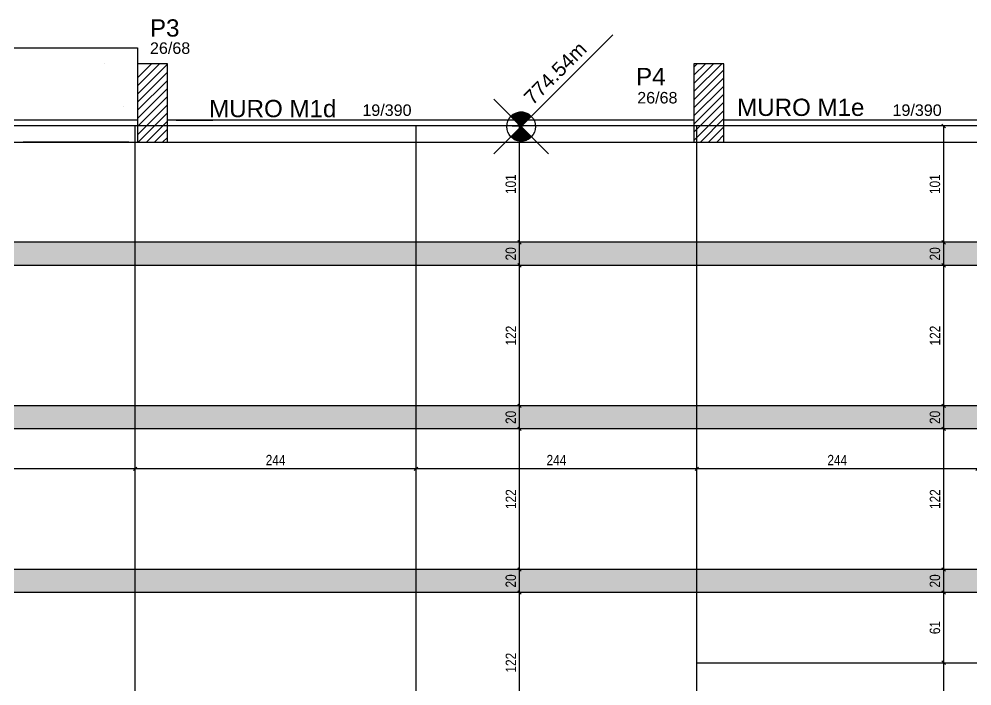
# Model space of a CAD drawing. Header units: millimetres. Extents: x 2332 to 8660, y 363 to 3984.
# Drawn here: x 3985 to 4813, y 2633 to 3212 of the extents above; entities that cross this region are included whole.
import ezdxf

# ---------------------------------------------------------------- set-up
doc = ezdxf.new("R2010")
doc.units = ezdxf.units.MM
for name, color, linetype in [('1', 1, 'Continuous'), ('8', 8, 'Continuous'), ('P-D', 2, 'Continuous'), ('Painéis', 200, 'Continuous'), ('PIL-N', 4, 'Continuous'), ('Pilares', 5, 'Continuous'), ('VIG-D', 2, 'Continuous'), ('VIG-N', 4, 'Continuous')]:
    doc.layers.add(name, color=color, linetype=linetype)
doc.layers.add('Hachura', color=251, linetype='Continuous', lineweight=9)
doc.styles.add('COTA TECNICA-50', font='techl___.ttf', dxfattribs={"height": 9})
doc.styles.get("Standard").update_dxf_attribs({"font": 'arial.ttf'})
doc.dimstyles.new('COTA PAINEL-50', dxfattribs={"dimtxt": 9, "dimasz": 3, "dimexe": 3, "dimexo": 3, "dimgap": 3, "dimtad": 1, "dimdec": 1, "dimzin": 12, "dimdsep": 46, "dimtxsty": 'COTA TECNICA-50', "dimblk1": 'OBLIQUE', "dimblk2": 'OBLIQUE', "dimsah": 1, "dimcen": 0.9, "dimclrd": 4, "dimclre": 4, "dimclrt": 240, "dimadec": 1, "dimazin": 3, "dimtfac": 1, "dimtdec": 1, "dimtmove": 0, "dimatfit": 3, "dimfxl": 1, "dimtolj": 1, "dimtzin": 12, "dimarcsym": 0})

# ---------------------------------------------------------------- blocks, each defined once
blk = doc.blocks.new('_Oblique')
at = {"color": 0, "linetype": 'ByBlock', "lineweight": -2}
blk.add_line((-0.5, -0.5), (0.5, 0.5), dxfattribs=at)
blk = doc.blocks.new('*D236')
at = {"layer": 'Defpoints', "color": 0, "transparency": 16777216}
for p in [(4788.15, 2653.22), (4788.15, 2653.22), (4788.15, 2585.22)]:
    blk.add_point(p, dxfattribs=at)
at = {"layer": 'Painéis', "color": 4, "lineweight": -2, "transparency": 16777216}
blk.add_line((4788.15, 2585.22), (4788.15, 2653.22), dxfattribs=at)
at = {"layer": 'Painéis', "color": 4, "lineweight": -2, "transparency": 16777216, "xscale": 3, "yscale": 3, "zscale": 3}
for p, rotation in [((4788.15, 2653.22), 90), ((4788.15, 2585.22), 270)]:
    blk.add_blockref('_Oblique', p, dxfattribs=dict(at, rotation=rotation))
at = {"layer": 'Painéis', "color": 240, "transparency": 16777216, "insert": (4780.54, 2619.22), "char_height": 9, "attachment_point": 5, "rotation": 90, "style": 'COTA TECNICA-50'}
blk.add_mtext('\\A1;68', dxfattribs=at)
blk = doc.blocks.new('*D237')
at = {"layer": 'Defpoints', "color": 0, "transparency": 16777216}
for p in [(4788.15, 2714.22), (4788.15, 2714.22), (4788.15, 2653.22)]:
    blk.add_point(p, dxfattribs=at)
at = {"layer": 'Painéis', "color": 4, "lineweight": -2, "transparency": 16777216}
blk.add_line((4788.15, 2653.22), (4788.15, 2714.22), dxfattribs=at)
at = {"layer": 'Painéis', "color": 4, "lineweight": -2, "transparency": 16777216, "xscale": 3, "yscale": 3, "zscale": 3}
for p, rotation in [((4788.15, 2714.22), 90), ((4788.15, 2653.22), 270)]:
    blk.add_blockref('_Oblique', p, dxfattribs=dict(at, rotation=rotation))
at = {"layer": 'Painéis', "color": 240, "transparency": 16777216, "insert": (4780.56, 2683.72), "char_height": 9, "attachment_point": 5, "rotation": 90, "style": 'COTA TECNICA-50'}
blk.add_mtext('\\A1;61', dxfattribs=at)
blk = doc.blocks.new('*D239')
at = {"layer": 'Defpoints', "color": 0, "transparency": 16777216}
for p in [(4573.69, 2821.56), (4573.69, 2821.56), (4817.69, 2821.56)]:
    blk.add_point(p, dxfattribs=at)
at = {"layer": 'Painéis', "color": 4, "lineweight": -2, "transparency": 16777216}
for p, q in [((4573.69, 2824.56), (4573.69, 2824.56)), ((4817.69, 2821.56), (4573.69, 2821.56))]:
    blk.add_line(p, q, dxfattribs=at)
at = {"layer": 'Painéis', "color": 4, "lineweight": -2, "transparency": 16777216, "xscale": 3, "yscale": 3, "zscale": 3, "rotation": 180}
blk.add_blockref('_Oblique', (4573.69, 2821.56), dxfattribs=at)
at = {"layer": 'Painéis', "color": 4, "lineweight": -2, "transparency": 16777216, "xscale": 3, "yscale": 3, "zscale": 3}
blk.add_blockref('_Oblique', (4817.69, 2821.56), dxfattribs=at)
at = {"layer": 'Painéis', "color": 240, "transparency": 16777216, "insert": (4695.69, 2829.12), "char_height": 9, "attachment_point": 5, "style": 'COTA TECNICA-50'}
blk.add_mtext('\\A1;244', dxfattribs=at)
blk = doc.blocks.new('*D240')
at = {"layer": 'Defpoints', "color": 0, "transparency": 16777216}
for p in [(4329.69, 2821.56), (4329.69, 2821.56), (4573.69, 2821.56)]:
    blk.add_point(p, dxfattribs=at)
at = {"layer": 'Painéis', "color": 4, "lineweight": -2, "transparency": 16777216}
for p, q in [((4329.69, 2824.56), (4329.69, 2824.56)), ((4573.69, 2824.56), (4573.69, 2824.56)), ((4573.69, 2821.56), (4329.69, 2821.56))]:
    blk.add_line(p, q, dxfattribs=at)
at = {"layer": 'Painéis', "color": 4, "lineweight": -2, "transparency": 16777216, "xscale": 3, "yscale": 3, "zscale": 3, "rotation": 180}
blk.add_blockref('_Oblique', (4329.69, 2821.56), dxfattribs=at)
at = {"layer": 'Painéis', "color": 4, "lineweight": -2, "transparency": 16777216, "xscale": 3, "yscale": 3, "zscale": 3}
blk.add_blockref('_Oblique', (4573.69, 2821.56), dxfattribs=at)
at = {"layer": 'Painéis', "color": 240, "transparency": 16777216, "insert": (4451.69, 2829.12), "char_height": 9, "attachment_point": 5, "style": 'COTA TECNICA-50'}
blk.add_mtext('\\A1;244', dxfattribs=at)
blk = doc.blocks.new('*D241')
at = {"layer": 'Defpoints', "color": 0, "transparency": 16777216}
for p in [(4085.69, 2821.56), (4085.69, 2821.56), (4329.69, 2821.56)]:
    blk.add_point(p, dxfattribs=at)
at = {"layer": 'Painéis', "color": 4, "lineweight": -2, "transparency": 16777216}
for p, q in [((4085.69, 2824.56), (4085.69, 2824.56)), ((4329.69, 2824.56), (4329.69, 2824.56)), ((4329.69, 2821.56), (4085.69, 2821.56))]:
    blk.add_line(p, q, dxfattribs=at)
at = {"layer": 'Painéis', "color": 4, "lineweight": -2, "transparency": 16777216, "xscale": 3, "yscale": 3, "zscale": 3, "rotation": 180}
blk.add_blockref('_Oblique', (4085.69, 2821.56), dxfattribs=at)
at = {"layer": 'Painéis', "color": 4, "lineweight": -2, "transparency": 16777216, "xscale": 3, "yscale": 3, "zscale": 3}
blk.add_blockref('_Oblique', (4329.69, 2821.56), dxfattribs=at)
at = {"layer": 'Painéis', "color": 240, "transparency": 16777216, "insert": (4207.69, 2829.12), "char_height": 9, "attachment_point": 5, "style": 'COTA TECNICA-50'}
blk.add_mtext('\\A1;244', dxfattribs=at)
blk = doc.blocks.new('*D242')
at = {"layer": 'Defpoints', "color": 0, "transparency": 16777216}
for p in [(3841.69, 2821.56), (3841.69, 2821.56), (4085.69, 2821.56)]:
    blk.add_point(p, dxfattribs=at)
at = {"layer": 'Painéis', "color": 4, "lineweight": -2, "transparency": 16777216}
for p, q in [((3841.69, 2824.56), (3841.69, 2824.56)), ((4085.69, 2824.56), (4085.69, 2824.56)), ((4085.69, 2821.56), (3841.69, 2821.56))]:
    blk.add_line(p, q, dxfattribs=at)
at = {"layer": 'Painéis', "color": 4, "lineweight": -2, "transparency": 16777216, "xscale": 3, "yscale": 3, "zscale": 3, "rotation": 180}
blk.add_blockref('_Oblique', (3841.69, 2821.56), dxfattribs=at)
at = {"layer": 'Painéis', "color": 4, "lineweight": -2, "transparency": 16777216, "xscale": 3, "yscale": 3, "zscale": 3}
blk.add_blockref('_Oblique', (4085.69, 2821.56), dxfattribs=at)
at = {"layer": 'Painéis', "color": 240, "transparency": 16777216, "insert": (3963.69, 2829.12), "char_height": 9, "attachment_point": 5, "style": 'COTA TECNICA-50'}
blk.add_mtext('\\A1;244', dxfattribs=at)
blk = doc.blocks.new('*D255')
at = {"layer": 'Defpoints', "color": 0, "transparency": 16777216}
for p in [(4788.15, 2734.22), (4788.15, 2734.22), (4788.15, 2714.22)]:
    blk.add_point(p, dxfattribs=at)
at = {"layer": 'Painéis', "color": 4, "lineweight": -2, "transparency": 16777216}
blk.add_line((4788.15, 2714.22), (4788.15, 2734.22), dxfattribs=at)
at = {"layer": 'Painéis', "color": 4, "lineweight": -2, "transparency": 16777216, "xscale": 3, "yscale": 3, "zscale": 3}
for p, rotation in [((4788.15, 2734.22), 90), ((4788.15, 2714.22), 270)]:
    blk.add_blockref('_Oblique', p, dxfattribs=dict(at, rotation=rotation))
at = {"layer": 'Painéis', "color": 240, "transparency": 16777216, "insert": (4780.56, 2724.22), "char_height": 9, "attachment_point": 5, "rotation": 90, "style": 'COTA TECNICA-50'}
blk.add_mtext('\\A1;20', dxfattribs=at)
blk = doc.blocks.new('*D256')
at = {"layer": 'Defpoints', "color": 0, "transparency": 16777216}
for p in [(4788.15, 2856.22), (4788.15, 2856.22), (4788.15, 2734.22)]:
    blk.add_point(p, dxfattribs=at)
at = {"layer": 'Painéis', "color": 4, "lineweight": -2, "transparency": 16777216}
blk.add_line((4788.15, 2734.22), (4788.15, 2856.22), dxfattribs=at)
at = {"layer": 'Painéis', "color": 4, "lineweight": -2, "transparency": 16777216, "xscale": 3, "yscale": 3, "zscale": 3}
for p, rotation in [((4788.15, 2856.22), 90), ((4788.15, 2734.22), 270)]:
    blk.add_blockref('_Oblique', p, dxfattribs=dict(at, rotation=rotation))
at = {"layer": 'Painéis', "color": 240, "transparency": 16777216, "insert": (4780.6, 2795.22), "char_height": 9, "attachment_point": 5, "rotation": 90, "style": 'COTA TECNICA-50'}
blk.add_mtext('\\A1;122', dxfattribs=at)
blk = doc.blocks.new('*D257')
at = {"layer": 'Defpoints', "color": 0, "transparency": 16777216}
for p in [(4788.15, 2876.22), (4788.15, 2876.22), (4788.15, 2856.22)]:
    blk.add_point(p, dxfattribs=at)
at = {"layer": 'Painéis', "color": 4, "lineweight": -2, "transparency": 16777216}
blk.add_line((4788.15, 2856.22), (4788.15, 2876.22), dxfattribs=at)
at = {"layer": 'Painéis', "color": 4, "lineweight": -2, "transparency": 16777216, "xscale": 3, "yscale": 3, "zscale": 3}
for p, rotation in [((4788.15, 2876.22), 90), ((4788.15, 2856.22), 270)]:
    blk.add_blockref('_Oblique', p, dxfattribs=dict(at, rotation=rotation))
at = {"layer": 'Painéis', "color": 240, "transparency": 16777216, "insert": (4780.56, 2866.22), "char_height": 9, "attachment_point": 5, "rotation": 90, "style": 'COTA TECNICA-50'}
blk.add_mtext('\\A1;20', dxfattribs=at)
blk = doc.blocks.new('*D258')
at = {"layer": 'Defpoints', "color": 0, "transparency": 16777216}
for p in [(4788.15, 2998.22), (4788.15, 2998.22), (4788.15, 2876.22)]:
    blk.add_point(p, dxfattribs=at)
at = {"layer": 'Painéis', "color": 4, "lineweight": -2, "transparency": 16777216}
blk.add_line((4788.15, 2876.22), (4788.15, 2998.22), dxfattribs=at)
at = {"layer": 'Painéis', "color": 4, "lineweight": -2, "transparency": 16777216, "xscale": 3, "yscale": 3, "zscale": 3}
for p, rotation in [((4788.15, 2998.22), 90), ((4788.15, 2876.22), 270)]:
    blk.add_blockref('_Oblique', p, dxfattribs=dict(at, rotation=rotation))
at = {"layer": 'Painéis', "color": 240, "transparency": 16777216, "insert": (4780.6, 2937.22), "char_height": 9, "attachment_point": 5, "rotation": 90, "style": 'COTA TECNICA-50'}
blk.add_mtext('\\A1;122', dxfattribs=at)
blk = doc.blocks.new('*D259')
at = {"layer": 'Defpoints', "color": 0, "transparency": 16777216}
for p in [(4788.15, 3018.22), (4788.15, 3018.22), (4788.15, 2998.22)]:
    blk.add_point(p, dxfattribs=at)
at = {"layer": 'Painéis', "color": 4, "lineweight": -2, "transparency": 16777216}
blk.add_line((4788.15, 2998.22), (4788.15, 3018.22), dxfattribs=at)
at = {"layer": 'Painéis', "color": 4, "lineweight": -2, "transparency": 16777216, "xscale": 3, "yscale": 3, "zscale": 3}
for p, rotation in [((4788.15, 3018.22), 90), ((4788.15, 2998.22), 270)]:
    blk.add_blockref('_Oblique', p, dxfattribs=dict(at, rotation=rotation))
at = {"layer": 'Painéis', "color": 240, "transparency": 16777216, "insert": (4780.56, 3008.22), "char_height": 9, "attachment_point": 5, "rotation": 90, "style": 'COTA TECNICA-50'}
blk.add_mtext('\\A1;20', dxfattribs=at)
blk = doc.blocks.new('*D260')
at = {"layer": 'Defpoints', "color": 0, "transparency": 16777216}
for p in [(4788.15, 3119.22), (4788.15, 3119.22), (4788.15, 3018.22)]:
    blk.add_point(p, dxfattribs=at)
at = {"layer": 'Painéis', "color": 4, "lineweight": -2, "transparency": 16777216}
blk.add_line((4788.15, 3018.22), (4788.15, 3119.22), dxfattribs=at)
at = {"layer": 'Painéis', "color": 4, "lineweight": -2, "transparency": 16777216, "xscale": 3, "yscale": 3, "zscale": 3}
for p, rotation in [((4788.15, 3119.22), 90), ((4788.15, 3018.22), 270)]:
    blk.add_blockref('_Oblique', p, dxfattribs=dict(at, rotation=rotation))
at = {"layer": 'Painéis', "color": 240, "transparency": 16777216, "insert": (4780.56, 3068.72), "char_height": 9, "attachment_point": 5, "rotation": 90, "style": 'COTA TECNICA-50'}
blk.add_mtext('\\A1;101', dxfattribs=at)
blk = doc.blocks.new('*D263')
at = {"layer": 'Defpoints', "color": 0, "transparency": 16777216}
for p in [(4419.65, 2714.22), (4419.65, 2714.22), (4419.65, 2592.22)]:
    blk.add_point(p, dxfattribs=at)
at = {"layer": 'Painéis', "color": 4, "lineweight": -2, "transparency": 16777216}
blk.add_line((4419.65, 2592.22), (4419.65, 2714.22), dxfattribs=at)
at = {"layer": 'Painéis', "color": 4, "lineweight": -2, "transparency": 16777216, "xscale": 3, "yscale": 3, "zscale": 3}
for p, rotation in [((4419.65, 2714.22), 90), ((4419.65, 2592.22), 270)]:
    blk.add_blockref('_Oblique', p, dxfattribs=dict(at, rotation=rotation))
at = {"layer": 'Painéis', "color": 240, "transparency": 16777216, "insert": (4412.09, 2653.22), "char_height": 9, "attachment_point": 5, "rotation": 90, "style": 'COTA TECNICA-50'}
blk.add_mtext('\\A1;122', dxfattribs=at)
blk = doc.blocks.new('*D264')
at = {"layer": 'Defpoints', "color": 0, "transparency": 16777216}
for p in [(4419.65, 2734.22), (4419.65, 2734.22), (4419.65, 2714.22)]:
    blk.add_point(p, dxfattribs=at)
at = {"layer": 'Painéis', "color": 4, "lineweight": -2, "transparency": 16777216}
blk.add_line((4419.65, 2714.22), (4419.65, 2734.22), dxfattribs=at)
at = {"layer": 'Painéis', "color": 4, "lineweight": -2, "transparency": 16777216, "xscale": 3, "yscale": 3, "zscale": 3}
for p, rotation in [((4419.65, 2734.22), 90), ((4419.65, 2714.22), 270)]:
    blk.add_blockref('_Oblique', p, dxfattribs=dict(at, rotation=rotation))
at = {"layer": 'Painéis', "color": 240, "transparency": 16777216, "insert": (4412.06, 2724.22), "char_height": 9, "attachment_point": 5, "rotation": 90, "style": 'COTA TECNICA-50'}
blk.add_mtext('\\A1;20', dxfattribs=at)
blk = doc.blocks.new('*D265')
at = {"layer": 'Defpoints', "color": 0, "transparency": 16777216}
for p in [(4419.65, 2856.22), (4419.65, 2856.22), (4419.65, 2734.22)]:
    blk.add_point(p, dxfattribs=at)
at = {"layer": 'Painéis', "color": 4, "lineweight": -2, "transparency": 16777216}
blk.add_line((4419.65, 2734.22), (4419.65, 2856.22), dxfattribs=at)
at = {"layer": 'Painéis', "color": 4, "lineweight": -2, "transparency": 16777216, "xscale": 3, "yscale": 3, "zscale": 3}
for p, rotation in [((4419.65, 2856.22), 90), ((4419.65, 2734.22), 270)]:
    blk.add_blockref('_Oblique', p, dxfattribs=dict(at, rotation=rotation))
at = {"layer": 'Painéis', "color": 240, "transparency": 16777216, "insert": (4412.09, 2795.22), "char_height": 9, "attachment_point": 5, "rotation": 90, "style": 'COTA TECNICA-50'}
blk.add_mtext('\\A1;122', dxfattribs=at)
blk = doc.blocks.new('*D266')
at = {"layer": 'Defpoints', "color": 0, "transparency": 16777216}
for p in [(4419.65, 2876.22), (4419.65, 2876.22), (4419.65, 2856.22)]:
    blk.add_point(p, dxfattribs=at)
at = {"layer": 'Painéis', "color": 4, "lineweight": -2, "transparency": 16777216}
blk.add_line((4419.65, 2856.22), (4419.65, 2876.22), dxfattribs=at)
at = {"layer": 'Painéis', "color": 4, "lineweight": -2, "transparency": 16777216, "xscale": 3, "yscale": 3, "zscale": 3}
for p, rotation in [((4419.65, 2876.22), 90), ((4419.65, 2856.22), 270)]:
    blk.add_blockref('_Oblique', p, dxfattribs=dict(at, rotation=rotation))
at = {"layer": 'Painéis', "color": 240, "transparency": 16777216, "insert": (4412.06, 2866.22), "char_height": 9, "attachment_point": 5, "rotation": 90, "style": 'COTA TECNICA-50'}
blk.add_mtext('\\A1;20', dxfattribs=at)
blk = doc.blocks.new('*D267')
at = {"layer": 'Defpoints', "color": 0, "transparency": 16777216}
for p in [(4419.65, 2998.22), (4419.65, 2998.22), (4419.65, 2876.22)]:
    blk.add_point(p, dxfattribs=at)
at = {"layer": 'Painéis', "color": 4, "lineweight": -2, "transparency": 16777216}
blk.add_line((4419.65, 2876.22), (4419.65, 2998.22), dxfattribs=at)
at = {"layer": 'Painéis', "color": 4, "lineweight": -2, "transparency": 16777216, "xscale": 3, "yscale": 3, "zscale": 3}
for p, rotation in [((4419.65, 2998.22), 90), ((4419.65, 2876.22), 270)]:
    blk.add_blockref('_Oblique', p, dxfattribs=dict(at, rotation=rotation))
at = {"layer": 'Painéis', "color": 240, "transparency": 16777216, "insert": (4412.09, 2937.22), "char_height": 9, "attachment_point": 5, "rotation": 90, "style": 'COTA TECNICA-50'}
blk.add_mtext('\\A1;122', dxfattribs=at)
blk = doc.blocks.new('*D268')
at = {"layer": 'Defpoints', "color": 0, "transparency": 16777216}
for p in [(4419.65, 3018.22), (4419.65, 3018.22), (4419.65, 2998.22)]:
    blk.add_point(p, dxfattribs=at)
at = {"layer": 'Painéis', "color": 4, "lineweight": -2, "transparency": 16777216}
blk.add_line((4419.65, 2998.22), (4419.65, 3018.22), dxfattribs=at)
at = {"layer": 'Painéis', "color": 4, "lineweight": -2, "transparency": 16777216, "xscale": 3, "yscale": 3, "zscale": 3}
for p, rotation in [((4419.65, 3018.22), 90), ((4419.65, 2998.22), 270)]:
    blk.add_blockref('_Oblique', p, dxfattribs=dict(at, rotation=rotation))
at = {"layer": 'Painéis', "color": 240, "transparency": 16777216, "insert": (4412.06, 3008.22), "char_height": 9, "attachment_point": 5, "rotation": 90, "style": 'COTA TECNICA-50'}
blk.add_mtext('\\A1;20', dxfattribs=at)
blk = doc.blocks.new('*D269')
at = {"layer": 'Defpoints', "color": 0, "transparency": 16777216}
for p in [(4410.17, 3119.22), (4419.65, 3119.22), (4419.65, 3018.22)]:
    blk.add_point(p, dxfattribs=at)
at = {"layer": 'Painéis', "color": 4, "lineweight": -2, "transparency": 16777216}
for p, q in [((4413.17, 3119.22), (4422.65, 3119.22)), ((4419.65, 3018.22), (4419.65, 3119.22))]:
    blk.add_line(p, q, dxfattribs=at)
at = {"layer": 'Painéis', "color": 4, "lineweight": -2, "transparency": 16777216, "xscale": 3, "yscale": 3, "zscale": 3}
for p, rotation in [((4419.65, 3119.22), 90), ((4419.65, 3018.22), 270)]:
    blk.add_blockref('_Oblique', p, dxfattribs=dict(at, rotation=rotation))
at = {"layer": 'Painéis', "color": 240, "transparency": 16777216, "insert": (4412.06, 3068.72), "char_height": 9, "attachment_point": 5, "rotation": 90, "style": 'COTA TECNICA-50'}
blk.add_mtext('\\A1;101', dxfattribs=at)

msp = doc.modelspace()

# ---------------------------------------------------------------- hatches: boundary and pattern name
at = {"layer": 'Hachura', "linetype": 'ByBlock'}
h = msp.add_hatch(color=256, dxfattribs=at)
h.dxf.hatch_style = 1
h.paths.add_polyline_path([(3088.42, 3018.22), (3088.42, 2998.18), (5061.69, 2998.18), (5061.69, 3018.22)])
h = msp.add_hatch(color=256, dxfattribs=at)
h.dxf.hatch_style = 1
h.paths.add_polyline_path([(3088.42, 2876.22), (3088.42, 2856.18), (5061.69, 2856.18), (5061.69, 2876.22)])
h = msp.add_hatch(color=256, dxfattribs=at)
h.dxf.hatch_style = 1
h.paths.add_polyline_path([(3476.19, 2734.22), (3476.19, 2714.18), (5061.69, 2714.18), (5061.69, 2734.22)])
h.paths.add_polyline_path([(3457.19, 2714.18), (3457.19, 2734.22), (3088.42, 2734.22), (3088.42, 2714.18)])

# ---------------------------------------------------------------- linework, layer by layer
at = {"layer": '1', "linetype": 'Continuous'}
for p, q in [((4421.03, 3118.71), (4500.58, 3198.26)), ((3619.69, 3187.21), (4087.69, 3187.21)), ((4087.69, 3187.21), (4087.69, 3173.21)), ((4087.69, 3187.21), (4087.69, 3187.21)), ((4087.69, 3187.21), (4087.69, 3187.21)), ((4087.69, 3187.21), (4087.69, 3187.21)), ((4087.69, 3187.21), (4087.69, 3187.21)), ((4058.69, 3173.21), (4058.69, 3173.21)), ((4058.69, 3173.21), (4058.69, 3173.21)), ((4113.69, 3173.21), (4113.69, 3173.21)), ((4113.69, 3173.21), (4113.69, 3173.21)), ((4113.69, 3173.21), (4113.69, 3173.21)), ((4113.69, 3173.21), (4113.69, 3173.21)), ((4571.19, 3173.21), (4571.19, 3173.21)), ((4571.19, 3173.21), (4571.19, 3173.21)), ((4597.19, 3173.21), (4597.19, 3173.21)), ((4597.19, 3173.21), (4597.19, 3173.21)), ((4421.03, 3118.71), (4397.3, 3142.44)), ((4075.69, 3136.21), (4075.69, 3136.21)), ((4075.69, 3136.21), (4075.69, 3136.21)), ((4087.69, 3136.21), (4087.69, 3136.21)), ((4412.62, 3127.12), (4415.33, 3129.83)), ((4413.18, 3126.56), (4417.24, 3130.62)), ((4413.74, 3126), (4418.74, 3131)), ((4414.3, 3125.44), (4420.04, 3131.17)), ((4414.86, 3124.88), (4421.19, 3131.21)), ((4415.42, 3124.32), (4422.25, 3131.15)), ((4415.99, 3123.76), (4423.24, 3131.02)), ((4416.55, 3123.2), (4424.16, 3130.81)), ((4417.11, 3122.64), (4425.03, 3130.56)), ((4417.67, 3122.08), (4425.84, 3130.25)), ((4418.23, 3121.52), (4426.61, 3129.9)), ((4418.79, 3120.96), (4427.34, 3129.51)), ((4036.3, 3124.21), (3988.37, 3124.21)), ((4075.69, 3124.21), (4075.69, 3124.21)), ((4113.69, 3124.21), (4113.69, 3124.21)), ((4121.19, 3124.21), (4153.16, 3124.21)), ((4412.19, 3127.55), (4429.87, 3109.87)), ((4412.19, 3109.87), (4429.87, 3127.55)), ((4419.35, 3120.4), (4428.03, 3129.07)), ((4419.91, 3119.83), (4428.68, 3128.6)), ((4420.47, 3119.27), (4429.29, 3128.09)), ((4421.03, 3118.71), (4397.3, 3094.98)), ((4421.59, 3118.15), (4412.75, 3109.31)), ((4422.15, 3117.59), (4413.38, 3108.83)), ((4422.71, 3117.03), (4414.04, 3108.35)), ((4423.27, 3116.47), (4414.72, 3107.92)), ((4423.83, 3115.91), (4415.45, 3107.53)), ((4424.39, 3115.35), (4416.22, 3107.18)), ((4424.95, 3114.79), (4417.04, 3106.87)), ((4425.52, 3114.23), (4417.9, 3106.61)), ((4426.08, 3113.67), (4418.82, 3106.41)), ((4426.64, 3113.11), (4419.8, 3106.27)), ((4421.03, 3118.71), (4444.76, 3094.98)), ((4080.19, 3105.21), (3988.37, 3105.21)), ((4087.69, 3105.21), (4087.69, 3105.21)), ((4427.2, 3112.55), (4420.87, 3106.21)), ((4427.76, 3111.99), (4422.03, 3106.25)), ((4428.32, 3111.43), (4423.32, 3106.42)), ((4428.88, 3110.86), (4424.81, 3106.8)), ((4429.44, 3110.3), (4426.72, 3107.58))]:
    msp.add_line(p, q, dxfattribs=at)
for points in [[(4412.19, 3127.55), (4421.03, 3118.71), (4429.87, 3127.55), (4429.54, 3127.87), (4428.95, 3128.39), (4428.31, 3128.87), (4427.62, 3129.34), (4426.96, 3129.72), (4426.18, 3130.1), (4425.37, 3130.43), (4424.57, 3130.7), (4423.67, 3130.93), (4422.68, 3131.1), (4421.6, 3131.2), (4420.75, 3131.21), (4419.7, 3131.14), (4419.02, 3131.05), (4418.33, 3130.92), (4417.53, 3130.71), (4416.78, 3130.47), (4415.7, 3130.02), (4414.78, 3129.54), (4414.09, 3129.11), (4413.3, 3128.54), (4412.7, 3128.03), (4412.19, 3127.55)], [(4087.69, 3124.21), (3619.69, 3124.21)], [(4571.19, 3124.21), (4113.69, 3124.21)], [(5005.69, 3124.21), (4597.19, 3124.21)], [(4429.87, 3109.87), (4421.03, 3118.71), (4412.19, 3109.87), (4412.52, 3109.56), (4413.12, 3109.04), (4413.75, 3108.55), (4414.44, 3108.09), (4415.1, 3107.71), (4415.88, 3107.32), (4416.69, 3106.99), (4417.49, 3106.73), (4418.39, 3106.5), (4419.38, 3106.32), (4420.47, 3106.23), (4421.31, 3106.22), (4422.36, 3106.29), (4423.04, 3106.38), (4423.73, 3106.51), (4424.53, 3106.71), (4425.28, 3106.96), (4426.36, 3107.41), (4427.28, 3107.89), (4427.97, 3108.32), (4428.76, 3108.89), (4429.36, 3109.39), (4429.87, 3109.87)], [(3619.69, 3105.21), (4087.69, 3105.21)], [(4113.69, 3105.21), (4571.19, 3105.21)], [(4597.19, 3105.21), (5061.69, 3105.21)]]:
    msp.add_lwpolyline(points, dxfattribs=at)
msp.add_circle((4421.03, 3118.71), 12.5, dxfattribs=at)
at = {"layer": '8', "linetype": 'Continuous'}
for p, q in [((4087.69, 3154.06), (4106.84, 3173.21)), ((4087.69, 3161.13), (4099.77, 3173.21)), ((4087.69, 3146.99), (4113.69, 3172.99)), ((4571.19, 3149.15), (4595.26, 3173.21)), ((4571.19, 3156.22), (4588.19, 3173.21)), ((4571.19, 3163.29), (4581.12, 3173.21)), ((4571.19, 3170.36), (4574.05, 3173.21)), ((4087.69, 3139.92), (4113.69, 3165.92)), ((4571.19, 3142.07), (4597.19, 3168.07)), ((4087.69, 3132.85), (4113.69, 3158.85)), ((4571.19, 3135), (4597.19, 3161)), ((4087.69, 3125.77), (4113.69, 3151.78)), ((4571.19, 3127.93), (4597.19, 3153.93)), ((4571.19, 3120.86), (4597.19, 3146.86)), ((4087.69, 3118.7), (4113.69, 3144.71)), ((4100.69, 3139.21), (4100.69, 3139.21)), ((4571.19, 3113.79), (4597.19, 3139.79)), ((4584.19, 3139.21), (4584.19, 3139.21)), ((4087.69, 3111.63), (4113.69, 3137.64)), ((4088.34, 3105.21), (4113.69, 3130.56)), ((4571.19, 3106.72), (4597.19, 3132.72)), ((4095.41, 3105.21), (4113.69, 3123.49)), ((4576.76, 3105.21), (4597.19, 3125.65)), ((4102.49, 3105.21), (4113.69, 3116.42)), ((4583.83, 3105.21), (4597.19, 3118.58)), ((4109.56, 3105.21), (4113.69, 3109.35)), ((4590.9, 3105.21), (4597.19, 3111.51))]:
    msp.add_line(p, q, dxfattribs=at)
at = {"layer": 'Painéis'}
for p, q in [((5061.69, 3119.22), (3088.2, 3119.22)), ((4085.69, 2585.22), (4085.69, 3119.22)), ((4329.69, 2585.22), (4329.69, 3119.22)), ((4573.69, 2585.22), (4573.69, 3119.22)), ((5061.69, 3018.22), (3088.2, 3018.22)), ((5061.69, 2998.22), (3088.2, 2998.22)), ((5061.69, 2876.22), (3088.2, 2876.22)), ((5061.69, 2856.22), (3088.2, 2856.22)), ((5061.69, 2734.22), (3476.19, 2734.22)), ((5061.69, 2714.22), (3476.19, 2714.22)), ((4573.69, 2653.22), (5061.69, 2653.22))]:
    msp.add_line(p, q, dxfattribs=at)
at = {"layer": 'Pilares'}
for points in [[(4087.69, 3105.21), (4113.69, 3105.21), (4113.69, 3173.21), (4087.69, 3173.21), (4087.69, 3105.21)], [(4571.19, 3105.21), (4597.19, 3105.21), (4597.19, 3173.21), (4571.19, 3173.21), (4571.19, 3105.21)]]:
    msp.add_lwpolyline(points, dxfattribs=at)

# ---------------------------------------------------------------- texts
at = {"layer": '1', "linetype": 'Continuous'}
msp.add_text('774.54m', height=12.5, rotation=45, dxfattribs=at).set_placement((4431, 3136.71))
at = {"layer": 'P-D', "linetype": 'Continuous'}
for p in [(4098.55, 3181.84), (4521.89, 3138.79)]:
    msp.add_text('26/68', height=10, dxfattribs=at).set_placement(p)
at = {"layer": 'PIL-N', "linetype": 'Continuous'}
for s, p in [('P3', (4098.55, 3196.84)), ('P4', (4520.87, 3154.67))]:
    msp.add_text(s, height=15, dxfattribs=at).set_placement(p)
at = {"layer": 'VIG-D', "linetype": 'Continuous'}
for p in [(4283.08, 3127.96), (4743.69, 3127.96)]:
    msp.add_text('19/390', height=10, dxfattribs=at).set_placement(p)
at = {"layer": 'VIG-N', "linetype": 'Continuous'}
for s, p in [('MURO M1d', (4149.91, 3126.86)), ('MURO M1e', (4608.69, 3127.96))]:
    msp.add_text(s, height=15, dxfattribs=at).set_placement(p)

# ---------------------------------------------------------------- dimensions: what is measured, and where the dimension line sits
at = {"layer": 'Painéis'}
for base, p1, p2, picture, middle in [((4419.65, 3119.22), (4419.65, 3018.22), (4410.17, 3119.22), '*D269', (4412.06, 3068.72)), ((4788.15, 3119.22), (4788.15, 3018.22), (4788.15, 3119.22), '*D260', (4780.56, 3068.72)), ((4419.65, 3018.22), (4419.65, 2998.22), (4419.65, 3018.22), '*D268', (4412.06, 3008.22)), ((4788.15, 3018.22), (4788.15, 2998.22), (4788.15, 3018.22), '*D259', (4780.56, 3008.22)), ((4419.65, 2998.22), (4419.65, 2876.22), (4419.65, 2998.22), '*D267', (4412.09, 2937.22)), ((4788.15, 2998.22), (4788.15, 2876.22), (4788.15, 2998.22), '*D258', (4780.6, 2937.22)), ((4419.65, 2876.22), (4419.65, 2856.22), (4419.65, 2876.22), '*D266', (4412.06, 2866.22)), ((4788.15, 2876.22), (4788.15, 2856.22), (4788.15, 2876.22), '*D257', (4780.56, 2866.22)), ((4419.65, 2856.22), (4419.65, 2734.22), (4419.65, 2856.22), '*D265', (4412.09, 2795.22)), ((4788.15, 2856.22), (4788.15, 2734.22), (4788.15, 2856.22), '*D256', (4780.6, 2795.22)), ((4419.65, 2734.22), (4419.65, 2714.22), (4419.65, 2734.22), '*D264', (4412.06, 2724.22)), ((4788.15, 2734.22), (4788.15, 2714.22), (4788.15, 2734.22), '*D255', (4780.56, 2724.22))]:
    dim = msp.add_linear_dim(base=base, p1=p1, p2=p2, angle=90, dimstyle='COTA PAINEL-50', override={"dimtmove": 1}, dxfattribs=at)
    dim.commit()
    dim.dimension.update_dxf_attribs({"geometry": picture, "text_midpoint": middle})
for base, p1, p2, picture, middle in [((3841.69, 2821.56), (4085.69, 2821.56), (3841.69, 2821.56), '*D242', (3963.69, 2829.12)), ((4085.69, 2821.56), (4329.69, 2821.56), (4085.69, 2821.56), '*D241', (4207.69, 2829.12)), ((4329.69, 2821.56), (4573.69, 2821.56), (4329.69, 2821.56), '*D240', (4451.69, 2829.12)), ((4573.69, 2821.56), (4817.69, 2821.56), (4573.69, 2821.56), '*D239', (4695.69, 2829.12))]:
    dim = msp.add_linear_dim(base=base, p1=p1, p2=p2, dimstyle='COTA PAINEL-50', override={"dimtmove": 1}, dxfattribs=at)
    dim.commit()
    dim.dimension.update_dxf_attribs({"geometry": picture, "text_midpoint": middle})
for base, p1, p2, picture, middle in [((4419.65, 2714.22), (4419.65, 2592.22), (4419.65, 2714.22), '*D263', (4412.09, 2653.22)), ((4788.15, 2714.22), (4788.15, 2653.22), (4788.15, 2714.22), '*D237', (4780.56, 2683.72)), ((4788.15, 2653.22), (4788.15, 2585.22), (4788.15, 2653.22), '*D236', (4780.54, 2619.22))]:
    dim = msp.add_linear_dim(base=base, p1=p1, p2=p2, angle=90, dimstyle='COTA PAINEL-50', dxfattribs=at)
    dim.commit()
    dim.dimension.update_dxf_attribs({"geometry": picture, "text_midpoint": middle})

doc.saveas('drawing.dxf')
